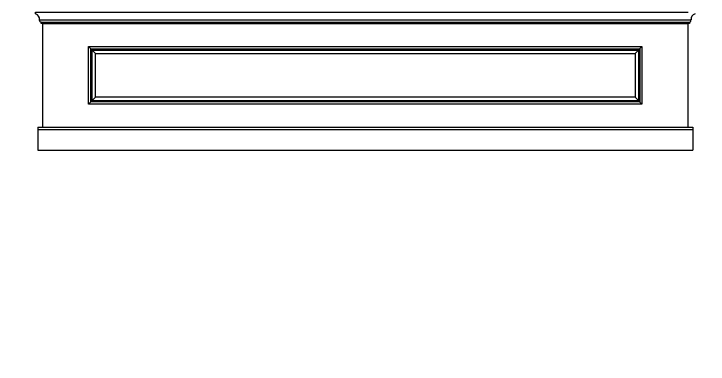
# Model space of a CAD drawing. Header units: metres. Extents: x -5582206 to 1721362, y -2047520 to 6750995.
# Drawn here: x 2381 to 5392, y -301 to 1219 of the extents above; entities that cross this region are included whole.
import ezdxf

# ---------------------------------------------------------------- set-up
doc = ezdxf.new("R2010")
doc.units = ezdxf.units.M
for name, color, linetype in [('2', 2, 'Continuous'), ('3', 3, 'Continuous'), ('4', 4, 'Continuous'), ('7', 7, 'Continuous')]:
    doc.layers.add(name, color=color, linetype=linetype)

msp = doc.modelspace()

# ---------------------------------------------------------------- linework, layer by layer
at = {"layer": '2'}
msp.add_line((2484.88, 627.44), (5324.88, 627.44), dxfattribs=at)
at = {"layer": '3'}
for p, q in [((2493.88, 1193.44), (5315.88, 1193.44)), ((2498.88, 1183.44), (5310.88, 1183.44)), ((2734.88, 1047.44), (2704.88, 1077.44)), ((5074.88, 1047.44), (5104.88, 1077.44)), ((2734.88, 857.44), (2704.88, 827.44)), ((5074.88, 857.44), (5104.88, 827.44)), ((2484.88, 717.44), (5324.88, 717.44))]:
    msp.add_line(p, q, dxfattribs=at)
for points in [[(2714.88, 837.44), (2714.88, 1067.44), (5094.88, 1067.44), (5094.88, 837.44)], [(2719.88, 842.44), (2719.88, 1062.44), (5089.88, 1062.44), (5089.88, 842.44)]]:
    msp.add_lwpolyline(points, close=True, dxfattribs=at)
for centre, radius, start, end in [((-1930422.04, 3099211.39), 3651783.58, 301.98, 301.98), ((398519.78, -985039.58), 1062480.8, 111.78, 111.78)]:
    msp.add_arc(centre, radius, start, end, dxfattribs=at)
at = {"layer": '4'}
for p, q in [((2504.88, 1177.44), (2504.88, 727.44)), ((5304.88, 727.44), (5304.88, 1177.44)), ((5310.88, 1177.44), (5304.88, 1177.44)), ((5310.88, 1183.44), (5310.88, 1177.44)), ((5317.88, 1193.44), (5315.88, 1193.44)), ((2484.88, 727.44), (2484.88, 627.44)), ((2484.88, 727.44), (2504.88, 727.44)), ((5304.88, 727.44), (5324.88, 727.44)), ((5324.88, 727.44), (5324.88, 627.44))]:
    msp.add_line(p, q, dxfattribs=at)
msp.add_lwpolyline([(2504.88, 1177.44), (2498.88, 1177.44), (2498.88, 1183.44, -0.68), (2493.88, 1193.44), (2491.88, 1193.44, 0.37), (2474.88, 1219.44), (2474.88, 1227.44), (2504.88, 1227.44), (5304.88, 1227.44)], format="xyb", dxfattribs=at)
for centre, radius, start, end in [((5341.71, 1196.42), 24.01, 106.52, 187.12), ((5311.4, 1189.43), 6.01, 265.07, 41.8)]:
    msp.add_arc(centre, radius, start, end, dxfattribs=at)
at = {"layer": '7'}
for p, q in [((2504.88, 1177.44), (5304.88, 1177.44)), ((2504.88, 727.44), (5304.88, 727.44))]:
    msp.add_line(p, q, dxfattribs=at)
for points in [[(2704.88, 827.44), (2704.88, 1077.44), (5104.88, 1077.44), (5104.88, 827.44)], [(2734.88, 857.44), (2734.88, 1047.44), (5074.88, 1047.44), (5074.88, 857.44)]]:
    msp.add_lwpolyline(points, close=True, dxfattribs=at)

doc.saveas('drawing.dxf')
